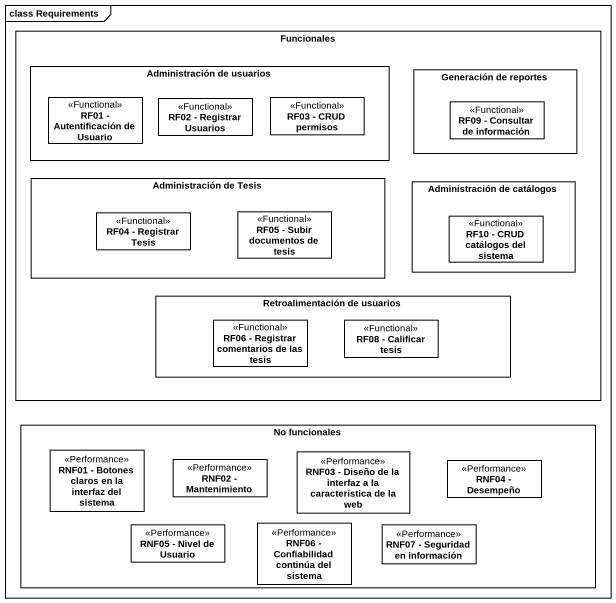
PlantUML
@startuml
mainframe class Requirements
hide circle
hide empty members
rectangle Funcionales {
  rectangle "Administración de usuarios" as Administración_de_usuarios {
    class "RF01 - Autentificación de Usuario" as RF01_Autentificación_de <<Functional>>
    class "RF02 - Registrar Usuarios" as RF02_Registrar_Usuarios <<Functional>>
    class "RF03 - CRUD permisos" as RF03_CRUD_permisos <<Functional>>
  }
  rectangle "Generación de reportes" as Generación_de_reportes {
    class "RF09 - Consultar de información" as RF09_Consultar_de <<Functional>>
  }
  rectangle "Administración de Tesis" as Administración_de_Tesis {
    class "RF04 - Registrar Tesis" as RF04_Registrar_Tesis <<Functional>>
    class "RF05 - Subir documentos de tesis" as RF05_Subir_documentos_de <<Functional>>
  }
  rectangle "Administración de catálogos" as Administración_de_catálogos {
    class "RF10 - CRUD catálogos del sistema" as RF10_CRUD_catálogos_del <<Functional>>
  }
  rectangle "Retroalimentación de usuarios" as Retroalimentación_de {
    class "RF06 - Registrar comentarios de las tesis" as RF06_Registrar_comentarios <<Functional>>
    class "RF08 - Calificar tesis" as RF08_Calificar_tesis <<Functional>>
  }
}
rectangle "No funcionales" as No_funcionales {
  class "RNF01 - Botones claros en la interfaz del sistema" as RNF01_Botones_claros_en_la <<Performance>>
  class "RNF02 - Mantenimiento" as RNF02_Mantenimiento <<Performance>>
  class "RNF03 - Diseño de la interfaz a la característica de la web" as RNF03_Diseño_de_la_interfaz <<Performance>>
  class "RNF04 - Desempeño" as RNF04_Desempeño <<Performance>>
  class "RNF05 - Nivel de Usuario" as RNF05_Nivel_de_Usuario <<Performance>>
  class "RNF06 - Confiabilidad continúa del sistema" as RNF06_Confiabilidad <<Performance>>
  class "RNF07 - Seguridad en información" as RNF07_Seguridad_en <<Performance>>
}
@enduml
